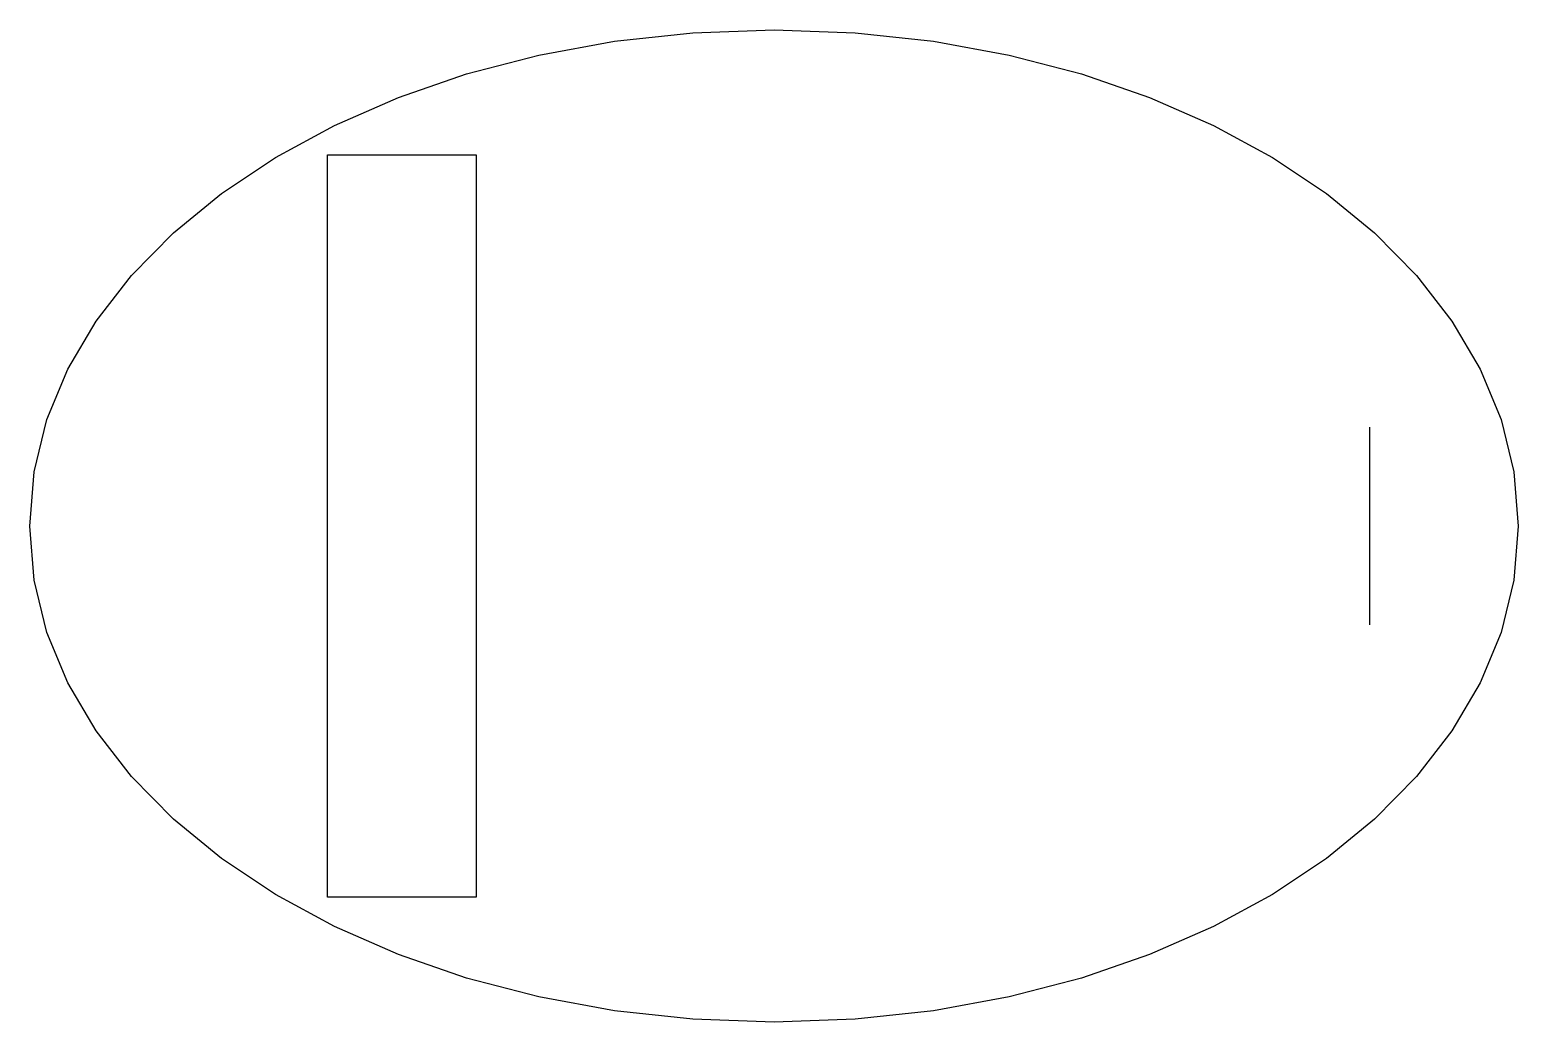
# Model space of a CAD drawing. Header units: millimetres. Extents: x 0 to 60, y 0 to 40.
import ezdxf

# ---------------------------------------------------------------- set-up
doc = ezdxf.new("R2010")
doc.units = ezdxf.units.MM
for name, color, linetype in [('CREASE', 5, 'CONTINUOUS'), ('CUT', 1, 'CONTINUOUS'), ('GLUE', 2, 'CONTINUOUS'), ('HALFCUT', 6, 'CONTINUOUS')]:
    doc.layers.add(name, color=color, linetype=linetype)

msp = doc.modelspace()

# ---------------------------------------------------------------- linework, layer by layer
at = {"layer": 'CREASE'}
msp.add_line((18, 34.953), (18, 5.047), dxfattribs=at)
at = {"layer": 'CUT'}
for points in [[(0, 20), (0.176, 22.179), (0.692, 24.29), (1.529, 26.322), (2.67, 28.26), (4.096, 30.094), (5.788, 31.812), (7.729, 33.4), (9.9, 34.847), (12.282, 36.141), (14.858, 37.269), (17.61, 38.22), (20.518, 38.98), (23.564, 39.539), (26.731, 39.883), (30, 40)], [(30, 40), (33.269, 39.883), (36.436, 39.539), (39.482, 38.98), (42.39, 38.22), (45.142, 37.269), (47.718, 36.141), (50.1, 34.847), (52.271, 33.4), (54.212, 31.812), (55.904, 30.094), (57.33, 28.26), (58.471, 26.322), (59.308, 24.29), (59.824, 22.179), (60, 20)], [(30, 0), (26.731, 0.117), (23.564, 0.461), (20.518, 1.02), (17.61, 1.78), (14.858, 2.731), (12.282, 3.859), (9.9, 5.153), (7.729, 6.6), (5.788, 8.188), (4.096, 9.906), (2.67, 11.74), (1.529, 13.678), (0.692, 15.71), (0.176, 17.821), (0, 20)], [(60, 20), (59.824, 17.821), (59.308, 15.71), (58.471, 13.678), (57.33, 11.74), (55.904, 9.906), (54.212, 8.188), (52.271, 6.6), (50.1, 5.153), (47.718, 3.859), (45.142, 2.731), (42.39, 1.78), (39.482, 1.02), (36.436, 0.461), (33.269, 0.117), (30, 0)]]:
    msp.add_lwpolyline(points, dxfattribs=at)
at = {"layer": 'GLUE'}
for p, q in [((12, 34.953), (18, 34.953)), ((12, 5.047), (12, 34.953)), ((18, 34.953), (18, 5.047)), ((18, 5.047), (12, 5.047))]:
    msp.add_line(p, q, dxfattribs=at)
at = {"layer": 'HALFCUT'}
msp.add_line((54, 23.984), (54, 16.016), dxfattribs=at)

doc.saveas('drawing.dxf')
